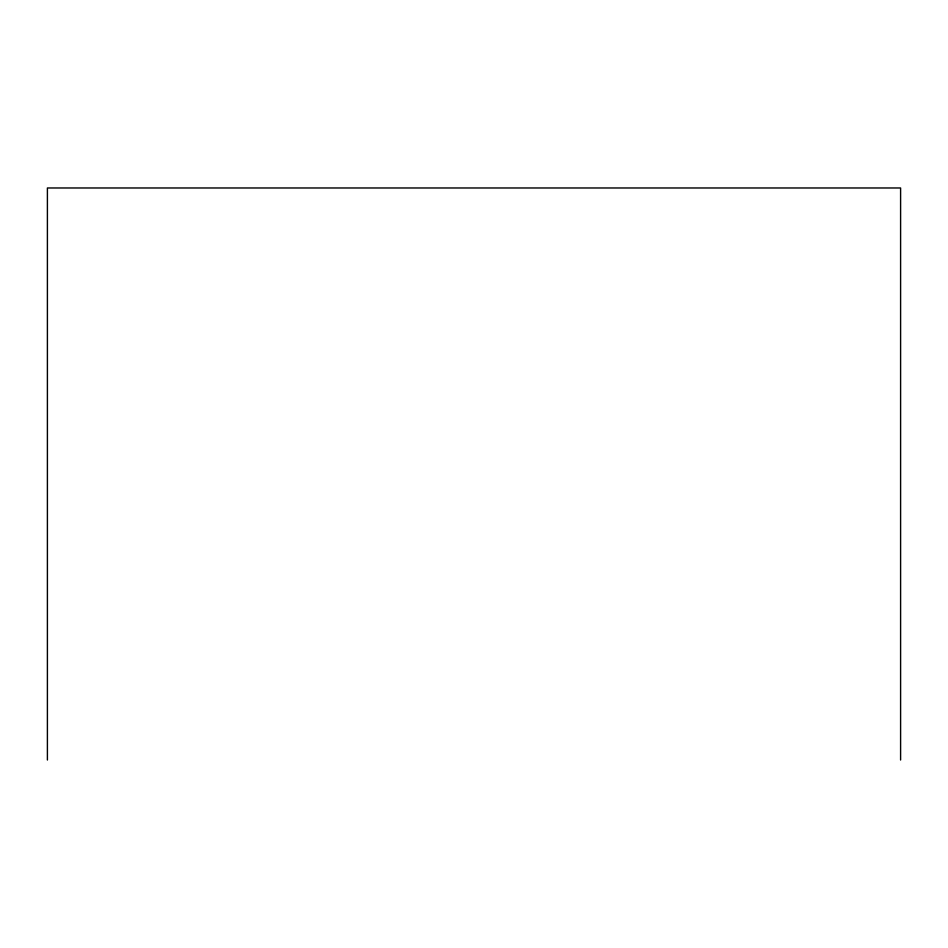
<?xml version="1.0" encoding="UTF-8"?>
<svg xmlns="http://www.w3.org/2000/svg" width="948" height="948" viewBox="0 0 948 948"><rect width="100%" height="100%" fill="white"/><g stroke="black" fill="none" stroke-linecap="round" stroke-linejoin="round"><path stroke-width="1.42" d="M900.6 760.023L900.6 187.977L47.4 187.977L47.4 760.023"/></g></svg>
